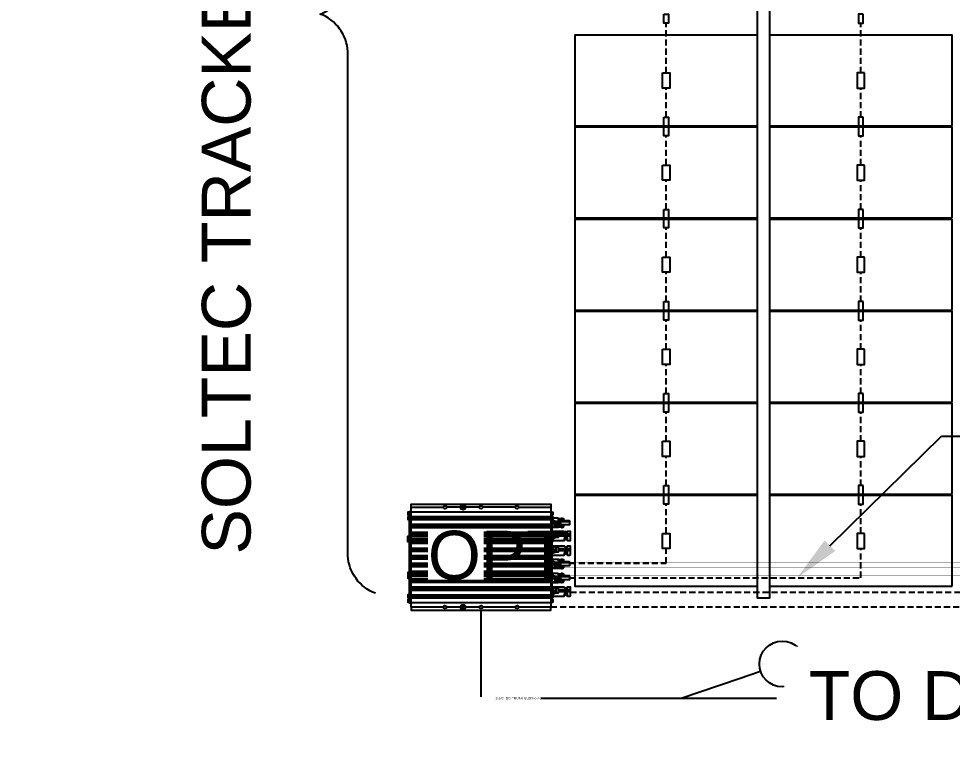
# Model space of a CAD drawing. Header units: feet. Extents: x -327 to 55127, y -2634 to 4121.
# Drawn here: x 1715.18 to 1753.47, y -2506.27 to -2476.52 of the extents above; entities that cross this region are included whole.
import ezdxf
from ezdxf import colors
from ezdxf.entities.mleader import LeaderData, LeaderLine
from ezdxf.math import Vec2, Vec3

# ---------------------------------------------------------------- set-up
doc = ezdxf.new("R2010")
doc.units = ezdxf.units.FT
doc.header["$MEASUREMENT"] = 0
doc.linetypes.add('HIDDEN', pattern=[0.375, 0.25, -0.125])
for name, color, linetype in [('E-CABL-DF', 10, 'DF_CABLE'), ('E-HARN-COMP', 8, 'Continuous'), ('E-OPT', 10, 'Continuous'), ('E-TRNK-CABL-NEG', 6, 'HIDDEN'), ('E-TRUNK-CABLE-POS', 6, 'HIDDEN'), ('G-ANNO-TEXT', 1, 'Continuous'), ('PVcase PV Modules (full frames)', 142, 'Continuous')]:
    doc.layers.add(name, color=color, linetype=linetype)
doc.styles.add('NEI-A', font='arial.ttf')
doc.styles.get("Standard").update_dxf_attribs({"font": 'arial.ttf'})
doc.linetypes.add('DF_CABLE', pattern='A,1,-0.2,["DF",Standard,S=0.1,R=0,X=-0.1,Y=-0.05],-0.2', length=1.4)

# ---------------------------------------------------------------- blocks, each defined once
blk = doc.blocks.new('HT72-18X (2x13)')
for points in [[(50213.14, 17196.213), (50213.14, 17144.534), (50213.632, 17144.534), (50213.632, 17196.213), (50213.14, 17196.213)], [(50205.643, 17192.012), (50205.643, 17195.73), (50213.14, 17195.73), (50213.14, 17192.012), (50205.643, 17192.012)], [(50213.632, 17192.012), (50213.632, 17195.73), (50221.128, 17195.73), (50221.128, 17192.012), (50213.632, 17192.012)], [(50205.643, 17188.236), (50205.643, 17191.953), (50213.14, 17191.953), (50213.14, 17188.236), (50205.643, 17188.236)], [(50213.632, 17188.236), (50213.632, 17191.953), (50221.128, 17191.953), (50221.128, 17188.236), (50213.632, 17188.236)], [(50205.643, 17184.46), (50205.643, 17188.177), (50213.14, 17188.177), (50213.14, 17184.46), (50205.643, 17184.46)], [(50213.632, 17184.46), (50213.632, 17188.177), (50221.128, 17188.177), (50221.128, 17184.46), (50213.632, 17184.46)], [(50205.643, 17180.684), (50205.643, 17184.401), (50213.14, 17184.401), (50213.14, 17180.684), (50205.643, 17180.684)], [(50213.632, 17180.684), (50213.632, 17184.401), (50221.128, 17184.401), (50221.128, 17180.684), (50213.632, 17180.684)], [(50205.643, 17176.907), (50205.643, 17180.625), (50213.14, 17180.625), (50213.14, 17176.907), (50205.643, 17176.907)], [(50213.632, 17176.907), (50213.632, 17180.625), (50221.128, 17180.625), (50221.128, 17176.907), (50213.632, 17176.907)], [(50205.643, 17173.131), (50205.643, 17176.848), (50213.14, 17176.848), (50213.14, 17173.131), (50205.643, 17173.131)], [(50213.632, 17173.131), (50213.632, 17176.848), (50221.128, 17176.848), (50221.128, 17173.131), (50213.632, 17173.131)], [(50205.643, 17169.355), (50205.643, 17173.072), (50213.14, 17173.072), (50213.14, 17169.355), (50205.643, 17169.355)], [(50213.632, 17169.355), (50213.632, 17173.072), (50221.128, 17173.072), (50221.128, 17169.355), (50213.632, 17169.355)], [(50205.643, 17163.899), (50205.643, 17167.616), (50213.14, 17167.616), (50213.14, 17163.899), (50205.643, 17163.899)], [(50213.632, 17163.899), (50213.632, 17167.616), (50221.128, 17167.616), (50221.128, 17163.899), (50213.632, 17163.899)], [(50205.643, 17160.123), (50205.643, 17163.84), (50213.14, 17163.84), (50213.14, 17160.123), (50205.643, 17160.123)], [(50213.632, 17160.123), (50213.632, 17163.84), (50221.128, 17163.84), (50221.128, 17160.123), (50213.632, 17160.123)], [(50205.643, 17156.346), (50205.643, 17160.064), (50213.14, 17160.064), (50213.14, 17156.346), (50205.643, 17156.346)], [(50213.632, 17156.346), (50213.632, 17160.064), (50221.128, 17160.064), (50221.128, 17156.346), (50213.632, 17156.346)], [(50205.643, 17152.57), (50205.643, 17156.287), (50213.14, 17156.287), (50213.14, 17152.57), (50205.643, 17152.57)], [(50213.632, 17152.57), (50213.632, 17156.287), (50221.128, 17156.287), (50221.128, 17152.57), (50213.632, 17152.57)], [(50205.643, 17148.794), (50205.643, 17152.511), (50213.14, 17152.511), (50213.14, 17148.794), (50205.643, 17148.794)], [(50213.632, 17148.794), (50213.632, 17152.511), (50221.128, 17152.511), (50221.128, 17148.794), (50213.632, 17148.794)], [(50205.643, 17145.018), (50205.643, 17148.735), (50213.14, 17148.735), (50213.14, 17145.018), (50205.643, 17145.018)], [(50213.632, 17145.018), (50213.632, 17148.735), (50221.128, 17148.735), (50221.128, 17145.018), (50213.632, 17145.018)]]:
    blk.add_lwpolyline(points)
blk = doc.blocks.new('AMPT-OPTIMIZER')
at = {"layer": 'E-OPT'}
for p, q in [((6.025, 3.759), (6.171, 3.765)), ((6.045, 3.13), (6.532, 3.13)), ((6.171, 3.395), (6.171, 3.407)), ((5.883, 3.023), (5.87, 3.023)), ((6.045, 3.042), (6.532, 3.042)), ((6.532, 3.033), (6.045, 3.033)), ((6.399, 2.897), (6.301, 2.897)), ((5.883, 2.428), (5.87, 2.428)), ((6.045, 2.534), (6.532, 2.534)), ((6.045, 2.447), (6.532, 2.447)), ((6.532, 2.438), (6.045, 2.438)), ((6.399, 2.302), (6.301, 2.302)), ((6.025, 2.075), (6.171, 2.081)), ((6.171, 1.71), (6.171, 1.723)), ((6.025, 1.495), (6.171, 1.5)), ((6.045, 0.85), (6.532, 0.85)), ((6.171, 1.13), (6.171, 1.143)), ((5.883, 0.744), (5.87, 0.744)), ((6.045, 0.763), (6.532, 0.763)), ((6.532, 0.753), (6.045, 0.753)), ((6.399, 0.618), (6.301, 0.618))]:
    blk.add_line(p, q, dxfattribs=at)
for points in [[(0, 4.218), (0, 4.34), (5.73, 4.34), (5.73, 4.218)], [(1.325, 0.123), (0, 0.123), (0, 4.218), (1.325, 4.218)], [(2.027, 4.218), (1.448, 4.218)], [(2.805, 4.218), (2.226, 4.218)], [(4.28, 4.218), (2.928, 4.218)], [(4.403, 4.218), (5.73, 4.218), (5.73, 0.123), (4.403, 0.123)], [(-0.089, 4.013), (-0.131, 4.013), (-0.131, 3.905), (-0.089, 3.905)], [(-0.028, 4.028), (0, 4.028)], [(0, 4.031), (5.73, 4.031)], [(0, 3.836), (5.73, 3.836)], [(5.73, 4.037), (5.775, 4.037), (5.775, 0.305), (5.73, 0.305)], [(5.775, 4.013), (5.817, 4.013), (5.817, 3.905), (5.775, 3.905)], [(-0.089, 3.824), (-0.131, 3.824), (-0.131, 3.717), (-0.089, 3.717)], [(0, 3.805), (5.73, 3.805)], [(0, 3.774), (5.73, 3.774)], [(0, 3.744), (5.73, 3.744)], [(0, 3.713), (5.73, 3.713)], [(0, 3.524), (5.73, 3.524)], [(0, 3.485), (5.73, 3.485)], [(0, 3.453), (5.73, 3.453)], [(5.775, 3.824), (5.817, 3.824), (5.817, 3.717), (5.775, 3.717)], [(5.9, 3.444), (5.971, 3.444), (5.971, 3.64), (5.9, 3.64)], [(6.112, 3.683), (6.112, 3.549), (6.112, 3.489)], [(6.171, 3.725), (6.171, 3.777), (6.196, 3.778)], [(6.196, 3.726), (6.196, 3.778), (6.254, 3.756), (6.254, 3.704)], [(0, 3.422), (5.73, 3.422)], [(0, 3.383), (5.73, 3.383)], [(0, 3.199), (5.73, 3.199)], [(0, 3.165), (5.73, 3.165)], [(0, 3.132), (5.73, 3.132)], [(0, 3.097), (5.73, 3.097)], [(-0.089, 2.924), (-0.131, 2.924), (-0.131, 3.032), (-0.089, 3.032)], [(-0.089, 2.8), (-0.131, 2.8), (-0.131, 2.907), (-0.089, 2.907)], [(0, 3.041), (5.73, 3.041)], [(0, 2.932), (5.73, 2.932)], [(0, 2.908), (5.73, 2.908)], [(0, 2.877), (5.73, 2.877)], [(0, 2.843), (5.73, 2.843)], [(0, 2.808), (5.73, 2.808)], [(0, 2.782), (5.73, 2.782)], [(0, 2.746), (5.73, 2.746)], [(5.775, 2.92), (5.817, 2.92), (5.817, 2.813), (5.775, 2.813)], [(5.87, 3.035), (5.87, 3.036), (5.855, 3.036)], [(5.897, 3.036), (5.883, 3.036), (5.883, 3.035)], [(0, 2.548), (5.73, 2.548)], [(0, 2.514), (5.73, 2.514)], [(0, 2.485), (5.73, 2.485)], [(0, 2.455), (5.73, 2.455)], [(0, 2.421), (5.73, 2.421)], [(5.87, 2.439), (5.87, 2.441), (5.855, 2.441)], [(5.897, 2.441), (5.883, 2.441), (5.883, 2.439)], [(0, 2.241), (5.73, 2.241)], [(0, 2.211), (5.73, 2.211)], [(0, 2.173), (5.73, 2.173)], [(0, 2.135), (5.73, 2.135)], [(0, 2.104), (5.73, 2.104)], [(0, 1.925), (5.73, 1.925)], [(5.9, 1.76), (5.971, 1.76), (5.971, 1.956), (5.9, 1.956)], [(6.112, 1.999), (6.112, 1.865), (6.112, 1.805)], [(6.171, 2.041), (6.171, 2.093), (6.196, 2.094)], [(6.196, 2.042), (6.196, 2.094), (6.254, 2.071), (6.254, 2.02)], [(-0.089, 1.541), (-0.131, 1.541), (-0.131, 1.434), (-0.089, 1.434)], [(0, 1.891), (5.73, 1.891)], [(0, 1.861), (5.73, 1.861)], [(0, 1.832), (5.73, 1.832)], [(0, 1.797), (5.73, 1.797)], [(0, 1.599), (5.73, 1.599)], [(0, 1.563), (5.73, 1.563)], [(0, 1.537), (5.73, 1.537)], [(-0.089, 1.417), (-0.131, 1.417), (-0.131, 1.31), (-0.089, 1.31)], [(0, 1.503), (5.73, 1.503)], [(0, 1.469), (5.73, 1.469)], [(0, 1.437), (5.73, 1.437)], [(0, 1.414), (5.73, 1.414)], [(0, 1.304), (5.73, 1.304)], [(0, 1.248), (5.73, 1.248)], [(0, 1.213), (5.73, 1.213)], [(0, 1.181), (5.73, 1.181)], [(5.775, 1.527), (5.817, 1.527), (5.817, 1.42), (5.775, 1.42)], [(5.9, 1.18), (5.971, 1.18), (5.971, 1.376), (5.9, 1.376)], [(6.112, 1.419), (6.112, 1.285), (6.112, 1.225)], [(6.171, 1.461), (6.171, 1.513), (6.196, 1.514)], [(6.196, 1.462), (6.196, 1.514), (6.254, 1.491), (6.254, 1.44)], [(0, 1.146), (5.73, 1.146)], [(0, 0.962), (5.73, 0.962)], [(0, 0.923), (5.73, 0.923)], [(0, 0.892), (5.73, 0.892)], [(0, 0.861), (5.73, 0.861)], [(0, 0.822), (5.73, 0.822)], [(-0.089, 0.624), (-0.131, 0.624), (-0.131, 0.517), (-0.089, 0.517)], [(-0.089, 0.433), (-0.131, 0.433), (-0.131, 0.326), (-0.089, 0.326)], [(0, 0.633), (5.73, 0.633)], [(0, 0.602), (5.73, 0.602)], [(0, 0.571), (5.73, 0.571)], [(0, 0.54), (5.73, 0.54)], [(0, 0.51), (5.73, 0.51)], [(5.775, 0.624), (5.817, 0.624), (5.817, 0.517), (5.775, 0.517)], [(5.775, 0.433), (5.817, 0.433), (5.817, 0.326), (5.775, 0.326)], [(5.87, 0.755), (5.87, 0.757), (5.855, 0.757)], [(5.897, 0.757), (5.883, 0.757), (5.883, 0.755)], [(-0.028, 0.313), (0, 0.313)], [(0, 0.311), (5.73, 0.311)], [(0, 0.123), (0, 0), (5.73, 0), (5.73, 0.123)], [(2.027, 0.123), (1.448, 0.123)], [(2.805, 0.123), (2.226, 0.123)], [(4.28, 0.123), (2.928, 0.123)]]:
    blk.add_lwpolyline(points, dxfattribs=at)
for points in [[(-0.028, 0.305), (-0.028, 4.037), (-0.089, 4.037), (-0.089, 0.305)], [(5.869, 3.553), (5.869, 3.592), (5.882, 3.592), (5.882, 3.553)], [(1.443, 2.652), (1.478, 2.652), (1.478, 2.634), (1.443, 2.634), (1.443, 2.6), (1.426, 2.6), (1.426, 2.634), (1.391, 2.634), (1.391, 2.652), (1.426, 2.652), (1.426, 2.686), (1.443, 2.686)], [(1.994, 2.652), (2.029, 2.652), (2.029, 2.634), (1.994, 2.634), (1.994, 2.6), (1.977, 2.6), (1.977, 2.634), (1.942, 2.634), (1.942, 2.652), (1.977, 2.652), (1.977, 2.686), (1.994, 2.686)], [(5.855, 3.046), (5.855, 3.035), (5.87, 3.035), (5.87, 3.022), (5.883, 3.022), (5.883, 3.035), (5.897, 3.035), (5.897, 3.046), (5.883, 3.046), (5.883, 3.06), (5.87, 3.06), (5.87, 3.046)], [(5.855, 2.451), (5.855, 2.439), (5.87, 2.439), (5.87, 2.426), (5.883, 2.426), (5.883, 2.439), (5.897, 2.439), (5.897, 2.451), (5.883, 2.451), (5.883, 2.465), (5.87, 2.465), (5.87, 2.451)], [(1.443, 1.689), (1.478, 1.689), (1.478, 1.706), (1.443, 1.706), (1.443, 1.741), (1.426, 1.741), (1.426, 1.706), (1.391, 1.706), (1.391, 1.689), (1.426, 1.689), (1.426, 1.654), (1.443, 1.654)], [(1.994, 1.689), (2.029, 1.689), (2.029, 1.706), (1.994, 1.706), (1.994, 1.741), (1.977, 1.741), (1.977, 1.706), (1.942, 1.706), (1.942, 1.689), (1.977, 1.689), (1.977, 1.654), (1.994, 1.654)], [(5.869, 1.869), (5.869, 1.908), (5.882, 1.908), (5.882, 1.869)], [(5.869, 1.289), (5.869, 1.327), (5.882, 1.327), (5.882, 1.289)], [(5.855, 0.767), (5.855, 0.755), (5.87, 0.755), (5.87, 0.742), (5.883, 0.742), (5.883, 0.755), (5.897, 0.755), (5.897, 0.767), (5.883, 0.767), (5.883, 0.781), (5.87, 0.781), (5.87, 0.767)]]:
    blk.add_lwpolyline(points, close=True, dxfattribs=at)
for points in [[(6.025, 3.707), (6.177, 3.713), (6.171, 3.725), (6.196, 3.726), (6.254, 3.704), (6.254, 3.699, -0.417336), (6.248, 3.693), (6.029, 3.684, 0.407505), (6.025, 3.681)], [(6.025, 3.413), (6.177, 3.407), (6.171, 3.395), (6.196, 3.394), (6.254, 3.416), (6.254, 3.421, 0.417361), (6.248, 3.427), (6.029, 3.436, -0.407434), (6.025, 3.439)], [(6.025, 2.023), (6.177, 2.029), (6.171, 2.041), (6.196, 2.042), (6.254, 2.02), (6.254, 2.015, -0.417336), (6.248, 2.009), (6.029, 2, 0.407505), (6.025, 1.996)], [(6.025, 1.728), (6.177, 1.723), (6.171, 1.71), (6.196, 1.71), (6.254, 1.732), (6.254, 1.737, 0.417361), (6.248, 1.743), (6.029, 1.751, -0.407434), (6.025, 1.755)], [(6.025, 1.443), (6.177, 1.449), (6.171, 1.461), (6.196, 1.462), (6.254, 1.44), (6.254, 1.434, -0.417336), (6.248, 1.428), (6.029, 1.42, 0.407505), (6.025, 1.416)], [(6.025, 1.148), (6.177, 1.143), (6.171, 1.13), (6.196, 1.129), (6.254, 1.152), (6.254, 1.157, 0.417361), (6.248, 1.163), (6.029, 1.171, -0.407434), (6.025, 1.175)]]:
    blk.add_lwpolyline(points, format="xyb", dxfattribs=at)
for centre, radius in [((1.386, 4.218), 0.0616), ((2.126, 4.218), 0.0994), ((2.126, 4.218), 0.0473), ((2.126, 4.218), 0.0136), ((2.866, 4.218), 0.0616), ((4.341, 4.218), 0.0616), ((5.874, 3.572), 0.0426), ((5.877, 3.04), 0.0426), ((1.435, 2.643), 0.0939), ((1.986, 2.643), 0.0939), ((5.877, 2.444), 0.0426), ((5.874, 1.888), 0.0426), ((1.435, 1.697), 0.0939), ((1.986, 1.697), 0.0939), ((5.874, 1.308), 0.0426), ((5.877, 0.76), 0.0426), ((1.386, 0.123), 0.0616), ((2.126, 0.123), 0.0994), ((2.126, 0.123), 0.0473), ((2.126, 0.123), 0.0136), ((2.866, 0.123), 0.0616), ((4.341, 0.123), 0.0616)]:
    blk.add_circle(centre, radius, dxfattribs=at)
for points, degree, knots in [([(5.817, 3.781), (6.025, 3.781), (6.025, 3.691), (6.025, 3.685), (6.025, 3.588), (6.025, 3.496), (6.025, 3.399), (6.025, 3.395), (6.025, 3.39), (5.775, 3.39)], 1, [0.137833, 0.137833, 0.8295, 1.8295, 2.8295, 3.8295, 4.781137, 5.781137, 6.781137, 7.781137, 8.528711, 8.528711]), ([(5.9, 3.606), (5.9, 3.617), (5.9, 3.629), (5.9, 3.64), (5.892, 3.644), (5.876, 3.652), (5.842, 3.667), (5.817, 3.678), (5.8, 3.685), (5.8, 3.686), (5.798, 3.686), (5.795, 3.688), (5.794, 3.689), (5.793, 3.69), (5.793, 3.691), (5.793, 3.691), (5.793, 3.592), (5.793, 3.494), (5.793, 3.395), (5.793, 3.395), (5.793, 3.395), (5.794, 3.396), (5.796, 3.397), (5.798, 3.398), (5.8, 3.399), (5.8, 3.399), (5.817, 3.406), (5.842, 3.417), (5.876, 3.432), (5.892, 3.44), (5.9, 3.444), (5.9, 3.475), (5.9, 3.507), (5.9, 3.539)], 3, [0, 0, 0, 0, 0.175489, 0.175489, 0.175489, 0.425436, 0.675194, 1.175489, 1.175489, 1.175489, 1.339863, 1.811084, 1.995544, 2.099777, 2.175489, 2.175489, 2.175489, 3.175489, 3.175489, 3.175489, 3.20703, 3.28519, 3.460771, 3.984033, 4.175489, 4.175489, 4.175489, 4.676213, 4.925949, 5.175489, 5.175489, 5.175489, 5.657834, 5.657834, 5.657834, 5.657834]), ([(5.971, 3.64), (5.976, 3.636), (5.986, 3.629), (6, 3.616), (6.011, 3.605), (6.02, 3.596), (6.024, 3.591), (6.025, 3.588), (6.025, 3.557), (6.025, 3.527), (6.025, 3.496), (6.024, 3.493), (6.02, 3.489), (6.012, 3.479), (6, 3.468), (5.986, 3.456), (5.976, 3.448), (5.971, 3.444)], 3, [0, 0, 0, 0, 0.249655, 0.499064, 0.749429, 0.874826, 1, 1, 1, 2, 2, 2, 2.121887, 2.244534, 2.492906, 2.745645, 3, 3, 3, 3]), ([(6.496, 3.659), (6.496, 3.659), (6.496, 3.659), (6.496, 3.658), (6.496, 3.657), (6.496, 3.655), (6.496, 3.654), (6.496, 3.653), (6.496, 3.655), (6.497, 3.657), (6.496, 3.66), (6.496, 3.663), (6.495, 3.664), (6.494, 3.665), (6.493, 3.667), (6.491, 3.668), (6.49, 3.668), (6.489, 3.668), (6.487, 3.669), (6.486, 3.669), (6.486, 3.669), (6.366, 3.669), (6.246, 3.669), (6.125, 3.669)], 3, [0, 0, 0, 0, 0.00679, 0.082907, 0.273787, 0.579512, 1, 1, 1, 1.184323, 1.369552, 1.431018, 1.494647, 1.57509, 1.669545, 1.75354, 1.803206, 1.860768, 1.942971, 2, 2, 2, 3, 3, 3, 3]), ([(6.125, 3.638), (6.246, 3.638), (6.366, 3.638), (6.486, 3.638), (6.487, 3.638), (6.488, 3.638), (6.49, 3.638), (6.491, 3.639), (6.493, 3.64), (6.494, 3.641), (6.495, 3.642), (6.496, 3.644), (6.497, 3.648), (6.497, 3.651), (6.496, 3.653), (6.496, 3.652), (6.496, 3.649), (6.496, 3.644), (6.496, 3.639), (6.496, 3.635), (6.496, 3.631), (6.496, 3.626), (6.496, 3.62), (6.496, 3.614), (6.496, 3.607), (6.496, 3.6), (6.496, 3.592), (6.496, 3.585), (6.496, 3.578), (6.496, 3.571), (6.496, 3.565), (6.496, 3.56), (6.496, 3.558), (6.496, 3.555), (6.496, 3.55), (6.496, 3.542), (6.496, 3.536), (6.496, 3.532), (6.496, 3.529), (6.496, 3.525), (6.496, 3.522), (6.496, 3.519), (6.496, 3.516), (6.496, 3.514), (6.496, 3.513), (6.496, 3.513), (6.496, 3.513)], 3, [0, 0, 0, 0, 1, 1, 1, 1.083046, 1.158085, 1.262935, 1.337098, 1.402233, 1.482349, 1.555826, 1.696592, 2, 2, 2, 2.04231, 2.094742, 2.1573, 2.195082, 2.234864, 2.276646, 2.343067, 2.413996, 2.488015, 2.563526, 2.640518, 2.718997, 2.791295, 2.862229, 2.931799, 3, 3, 3, 3.1834, 3.352569, 3.507508, 3.584771, 3.655787, 3.720526, 3.805907, 3.877192, 3.933172, 3.972439, 3.994995, 4, 4, 4, 4]), ([(6.495, 3.507), (6.494, 3.507), (6.494, 3.506), (6.493, 3.505), (6.491, 3.504), (6.489, 3.503), (6.487, 3.503), (6.486, 3.503), (6.486, 3.503), (6.366, 3.503), (6.246, 3.503), (6.125, 3.503)], 3, [0, 0, 0, 0, 0.056801, 0.266575, 0.453065, 0.690822, 0.873365, 1, 1, 1, 2, 2, 2, 2]), ([(6.495, 3.665), (6.495, 3.665), (6.495, 3.664), (6.495, 3.663), (6.496, 3.663), (6.496, 3.662), (6.496, 3.661), (6.496, 3.66), (6.496, 3.66), (6.496, 3.659), (6.496, 3.659)], 3, [0, 0, 0, 0, 0.122148, 0.248297, 0.373015, 0.498504, 0.624821, 0.749092, 0.874878, 1, 1, 1, 1]), ([(6.496, 3.513), (6.496, 3.513), (6.496, 3.512), (6.496, 3.511), (6.496, 3.511), (6.496, 3.51), (6.496, 3.509), (6.495, 3.508), (6.495, 3.508), (6.495, 3.507), (6.495, 3.507)], 3, [0, 0, 0, 0, 0.125061, 0.250714, 0.374997, 0.501326, 0.626689, 0.751419, 0.874759, 1, 1, 1, 1]), ([(6.405, 3.219), (6.405, 3.218), (6.405, 3.216), (6.405, 3.183), (6.301, 3.183), (6.301, 3.195), (6.301, 3.204), (6.282, 3.224), (5.775, 3.224)], 1, [0, 0, 1, 2, 3, 4, 5, 6, 7, 7.955035, 7.955035]), ([(5.928, 3.173), (5.912, 3.181), (5.881, 3.196), (5.85, 3.209), (5.834, 3.216), (5.833, 3.216), (5.832, 3.217), (5.83, 3.217), (5.828, 3.219), (5.827, 3.219), (5.827, 3.219), (5.827, 3.219), (5.827, 3.127), (5.827, 3.034), (5.827, 2.942), (5.827, 2.942), (5.827, 2.942), (5.828, 2.943), (5.829, 2.945), (5.832, 2.946), (5.833, 2.947), (5.834, 2.947), (5.85, 2.954), (5.881, 2.967), (5.912, 2.982), (5.928, 2.989), (5.967, 2.989), (6.006, 2.989), (6.045, 2.989), (6.045, 3.051), (6.045, 3.112), (6.045, 3.173), (6.006, 3.173), (5.967, 3.173), (5.928, 3.173), (5.928, 3.112), (5.928, 3.051), (5.928, 2.989)], 3, [0, 0, 0, 0, 0.499249, 1, 1, 1, 1.191456, 1.714328, 1.889909, 1.968408, 2, 2, 2, 3, 3, 3, 3.075721, 3.180211, 3.36466, 3.835604, 4, 4, 4, 4.500323, 5, 5, 5, 6, 6, 6, 7, 7, 7, 8, 8, 8, 9, 9, 9, 9]), ([(6.282, 3.224), (6.282, 3.222), (6.282, 3.221), (6.282, 3.219), (6.282, 3.219), (6.282, 3.219), (6.283, 3.218), (6.283, 3.217), (6.284, 3.216), (6.284, 3.216), (6.29, 3.209), (6.296, 3.202), (6.301, 3.195)], 3, [0, 0, 0, 0, 1, 1, 1, 1.133744, 1.328934, 1.783703, 2, 2, 2, 3, 3, 3, 3]), ([(6.301, 2.967), (6.296, 2.96), (6.29, 2.954), (6.284, 2.947), (6.284, 2.947), (6.283, 2.946), (6.282, 2.944), (6.282, 2.943), (6.282, 2.942), (6.282, 2.942), (6.282, 2.913), (6.282, 2.885), (6.282, 2.857), (6.288, 2.863), (6.295, 2.87), (6.301, 2.876), (6.301, 2.907), (6.301, 2.937), (6.301, 2.967), (6.301, 2.971), (6.301, 2.975), (6.301, 2.979), (6.336, 2.979), (6.37, 2.979), (6.405, 2.979)], 3, [0, 0, 0, 0, 1, 1, 1, 1.158896, 1.546272, 1.765764, 2, 2, 2, 3, 3, 3, 4, 4, 4, 5, 5, 5, 6, 6, 6, 7, 7, 7, 7]), ([(6.405, 2.624), (6.405, 2.623), (6.405, 2.62), (6.405, 2.588), (6.301, 2.588), (6.301, 2.6), (6.301, 2.609), (6.282, 2.628), (5.775, 2.628)], 1, [0, 0, 1, 2, 3, 4, 5, 6, 7, 7.955035, 7.955035]), ([(5.928, 2.578), (5.912, 2.585), (5.881, 2.6), (5.85, 2.614), (5.834, 2.62), (5.833, 2.62), (5.832, 2.621), (5.83, 2.622), (5.828, 2.623), (5.827, 2.623), (5.827, 2.624), (5.827, 2.624), (5.827, 2.531), (5.827, 2.439), (5.827, 2.346), (5.827, 2.346), (5.827, 2.347), (5.828, 2.348), (5.829, 2.349), (5.832, 2.351), (5.833, 2.351), (5.834, 2.351), (5.85, 2.358), (5.881, 2.372), (5.912, 2.386), (5.928, 2.394), (5.967, 2.394), (6.006, 2.394), (6.045, 2.394), (6.045, 2.455), (6.045, 2.517), (6.045, 2.578), (6.006, 2.578), (5.967, 2.578), (5.928, 2.578), (5.928, 2.517), (5.928, 2.455), (5.928, 2.394)], 3, [0, 0, 0, 0, 0.499249, 1, 1, 1, 1.191456, 1.714328, 1.889909, 1.968408, 2, 2, 2, 3, 3, 3, 3.075721, 3.180211, 3.36466, 3.835604, 4, 4, 4, 4.500323, 5, 5, 5, 6, 6, 6, 7, 7, 7, 8, 8, 8, 9, 9, 9, 9]), ([(6.282, 2.628), (6.282, 2.627), (6.282, 2.625), (6.282, 2.624), (6.282, 2.624), (6.282, 2.623), (6.283, 2.622), (6.283, 2.621), (6.284, 2.62), (6.284, 2.62), (6.29, 2.614), (6.296, 2.607), (6.301, 2.6)], 3, [0, 0, 0, 0, 1, 1, 1, 1.133744, 1.328934, 1.783703, 2, 2, 2, 3, 3, 3, 3]), ([(6.301, 2.372), (6.296, 2.365), (6.29, 2.358), (6.284, 2.351), (6.284, 2.351), (6.283, 2.35), (6.282, 2.349), (6.282, 2.347), (6.282, 2.347), (6.282, 2.346), (6.282, 2.318), (6.282, 2.29), (6.282, 2.261), (6.288, 2.268), (6.295, 2.275), (6.301, 2.281), (6.301, 2.311), (6.301, 2.341), (6.301, 2.372), (6.301, 2.376), (6.301, 2.38), (6.301, 2.384), (6.336, 2.384), (6.37, 2.384), (6.405, 2.384)], 3, [0, 0, 0, 0, 1, 1, 1, 1.158896, 1.546272, 1.765764, 2, 2, 2, 3, 3, 3, 4, 4, 4, 5, 5, 5, 6, 6, 6, 7, 7, 7, 7]), ([(5.775, 2.097), (6.025, 2.097), (6.025, 2.007), (6.025, 2.001), (6.025, 1.904), (6.025, 1.812), (6.025, 1.715), (6.025, 1.711), (6.025, 1.706), (5.775, 1.706)], 1, [0, 0, 0.8295, 1.8295, 2.8295, 3.8295, 4.781137, 5.781137, 6.781137, 7.781137, 8.528711, 8.528711]), ([(5.9, 1.922), (5.9, 1.933), (5.9, 1.945), (5.9, 1.956), (5.892, 1.96), (5.876, 1.968), (5.842, 1.983), (5.817, 1.994), (5.8, 2.001), (5.8, 2.001), (5.798, 2.002), (5.795, 2.003), (5.794, 2.005), (5.793, 2.006), (5.793, 2.007), (5.793, 2.007), (5.793, 1.908), (5.793, 1.81), (5.793, 1.711), (5.793, 1.711), (5.793, 1.711), (5.794, 1.712), (5.796, 1.713), (5.798, 1.714), (5.8, 1.714), (5.8, 1.715), (5.817, 1.722), (5.842, 1.733), (5.876, 1.748), (5.892, 1.756), (5.9, 1.76), (5.9, 1.791), (5.9, 1.823), (5.9, 1.854)], 3, [0, 0, 0, 0, 0.175489, 0.175489, 0.175489, 0.425436, 0.675194, 1.175489, 1.175489, 1.175489, 1.339863, 1.811084, 1.995544, 2.099777, 2.175489, 2.175489, 2.175489, 3.175489, 3.175489, 3.175489, 3.20703, 3.28519, 3.460771, 3.984033, 4.175489, 4.175489, 4.175489, 4.676213, 4.925949, 5.175489, 5.175489, 5.175489, 5.657834, 5.657834, 5.657834, 5.657834]), ([(5.971, 1.956), (5.976, 1.952), (5.986, 1.944), (6, 1.932), (6.011, 1.921), (6.02, 1.912), (6.024, 1.907), (6.025, 1.904), (6.025, 1.873), (6.025, 1.843), (6.025, 1.812), (6.024, 1.809), (6.02, 1.805), (6.012, 1.795), (6, 1.784), (5.986, 1.772), (5.976, 1.764), (5.971, 1.76)], 3, [0, 0, 0, 0, 0.249655, 0.499064, 0.749429, 0.874826, 1, 1, 1, 2, 2, 2, 2.121887, 2.244534, 2.492906, 2.745645, 3, 3, 3, 3]), ([(6.496, 1.975), (6.496, 1.975), (6.496, 1.975), (6.496, 1.974), (6.496, 1.973), (6.496, 1.971), (6.496, 1.97), (6.496, 1.969), (6.496, 1.97), (6.497, 1.973), (6.496, 1.976), (6.496, 1.978), (6.495, 1.98), (6.494, 1.981), (6.493, 1.983), (6.491, 1.983), (6.49, 1.984), (6.489, 1.984), (6.487, 1.985), (6.486, 1.985), (6.486, 1.985), (6.366, 1.985), (6.246, 1.985), (6.125, 1.985)], 3, [0, 0, 0, 0, 0.00679, 0.082907, 0.273787, 0.579512, 1, 1, 1, 1.184323, 1.369552, 1.431018, 1.494647, 1.57509, 1.669545, 1.75354, 1.803206, 1.860768, 1.942971, 2, 2, 2, 3, 3, 3, 3]), ([(6.125, 1.954), (6.246, 1.954), (6.366, 1.954), (6.486, 1.954), (6.487, 1.954), (6.488, 1.954), (6.49, 1.954), (6.491, 1.955), (6.493, 1.956), (6.494, 1.957), (6.495, 1.958), (6.496, 1.96), (6.497, 1.964), (6.497, 1.967), (6.496, 1.969), (6.496, 1.968), (6.496, 1.965), (6.496, 1.96), (6.496, 1.955), (6.496, 1.951), (6.496, 1.947), (6.496, 1.942), (6.496, 1.936), (6.496, 1.93), (6.496, 1.923), (6.496, 1.915), (6.496, 1.908), (6.496, 1.901), (6.496, 1.894), (6.496, 1.887), (6.496, 1.88), (6.496, 1.876), (6.496, 1.874), (6.496, 1.871), (6.496, 1.866), (6.496, 1.858), (6.496, 1.852), (6.496, 1.848), (6.496, 1.844), (6.496, 1.841), (6.496, 1.838), (6.496, 1.835), (6.496, 1.832), (6.496, 1.83), (6.496, 1.829), (6.496, 1.829), (6.496, 1.829)], 3, [0, 0, 0, 0, 1, 1, 1, 1.083046, 1.158085, 1.262935, 1.337098, 1.402233, 1.482349, 1.555826, 1.696592, 2, 2, 2, 2.04231, 2.094742, 2.1573, 2.195082, 2.234864, 2.276646, 2.343067, 2.413996, 2.488015, 2.563526, 2.640518, 2.718997, 2.791295, 2.862229, 2.931799, 3, 3, 3, 3.1834, 3.352569, 3.507508, 3.584771, 3.655787, 3.720526, 3.805907, 3.877192, 3.933172, 3.972439, 3.994995, 4, 4, 4, 4]), ([(6.495, 1.981), (6.495, 1.98), (6.495, 1.98), (6.495, 1.979), (6.496, 1.979), (6.496, 1.978), (6.496, 1.977), (6.496, 1.976), (6.496, 1.975), (6.496, 1.975), (6.496, 1.975)], 3, [0, 0, 0, 0, 0.122148, 0.248297, 0.373015, 0.498504, 0.624821, 0.749092, 0.874878, 1, 1, 1, 1]), ([(6.495, 1.823), (6.494, 1.823), (6.494, 1.822), (6.493, 1.821), (6.491, 1.82), (6.489, 1.819), (6.487, 1.819), (6.486, 1.819), (6.486, 1.819), (6.366, 1.819), (6.246, 1.819), (6.125, 1.819)], 3, [0, 0, 0, 0, 0.056801, 0.266575, 0.453065, 0.690822, 0.873365, 1, 1, 1, 2, 2, 2, 2]), ([(6.496, 1.829), (6.496, 1.829), (6.496, 1.828), (6.496, 1.827), (6.496, 1.826), (6.496, 1.826), (6.496, 1.825), (6.495, 1.824), (6.495, 1.823), (6.495, 1.823), (6.495, 1.823)], 3, [0, 0, 0, 0, 0.125061, 0.250714, 0.374997, 0.501326, 0.626689, 0.751419, 0.874759, 1, 1, 1, 1]), ([(5.817, 1.517), (6.025, 1.517), (6.025, 1.427), (6.025, 1.421), (6.025, 1.324), (6.025, 1.232), (6.025, 1.135), (6.025, 1.131), (6.025, 1.126), (5.775, 1.126)], 1, [0.137833, 0.137833, 0.8295, 1.8295, 2.8295, 3.8295, 4.781137, 5.781137, 6.781137, 7.781137, 8.528711, 8.528711]), ([(5.793, 1.131), (5.793, 1.131), (5.793, 1.131), (5.794, 1.132), (5.796, 1.133), (5.798, 1.134), (5.8, 1.134), (5.8, 1.135), (5.817, 1.142), (5.842, 1.152), (5.876, 1.168), (5.892, 1.176), (5.9, 1.18), (5.9, 1.211), (5.9, 1.243), (5.9, 1.274)], 3, [2, 2, 2, 2, 2.031541, 2.109701, 2.285282, 2.808544, 3, 3, 3, 3.500724, 3.75046, 4, 4, 4, 4.482346, 4.482346, 4.482346, 4.482346]), ([(5.9, 1.342), (5.9, 1.353), (5.9, 1.365), (5.9, 1.376), (5.892, 1.38), (5.876, 1.388), (5.843, 1.403), (5.819, 1.413), (5.803, 1.42)], 3, [4.824511, 4.824511, 4.824511, 4.824511, 5, 5, 5, 5.249947, 5.499706, 5.975484, 5.975484, 5.975484, 5.975484]), ([(5.971, 1.376), (5.976, 1.372), (5.986, 1.364), (6, 1.352), (6.011, 1.341), (6.02, 1.331), (6.024, 1.327), (6.025, 1.324), (6.025, 1.293), (6.025, 1.262), (6.025, 1.232), (6.024, 1.229), (6.02, 1.224), (6.012, 1.215), (6, 1.204), (5.986, 1.192), (5.976, 1.184), (5.971, 1.18)], 3, [0, 0, 0, 0, 0.249655, 0.499064, 0.749429, 0.874826, 1, 1, 1, 2, 2, 2, 2.121887, 2.244534, 2.492906, 2.745645, 3, 3, 3, 3]), ([(6.496, 1.395), (6.496, 1.395), (6.496, 1.395), (6.496, 1.394), (6.496, 1.393), (6.496, 1.391), (6.496, 1.39), (6.496, 1.389), (6.496, 1.39), (6.497, 1.393), (6.496, 1.396), (6.496, 1.398), (6.495, 1.4), (6.494, 1.401), (6.493, 1.402), (6.491, 1.403), (6.49, 1.404), (6.489, 1.404), (6.487, 1.404), (6.486, 1.404), (6.486, 1.404), (6.366, 1.404), (6.246, 1.404), (6.125, 1.404)], 3, [0, 0, 0, 0, 0.00679, 0.082907, 0.273787, 0.579512, 1, 1, 1, 1.184323, 1.369552, 1.431018, 1.494647, 1.57509, 1.669545, 1.75354, 1.803206, 1.860768, 1.942971, 2, 2, 2, 3, 3, 3, 3]), ([(6.125, 1.374), (6.246, 1.374), (6.366, 1.374), (6.486, 1.374), (6.487, 1.374), (6.488, 1.374), (6.49, 1.374), (6.491, 1.375), (6.493, 1.376), (6.494, 1.377), (6.495, 1.378), (6.496, 1.38), (6.497, 1.384), (6.497, 1.387), (6.496, 1.389), (6.496, 1.388), (6.496, 1.385), (6.496, 1.38), (6.496, 1.375), (6.496, 1.37), (6.496, 1.367), (6.496, 1.362), (6.496, 1.356), (6.496, 1.35), (6.496, 1.343), (6.496, 1.335), (6.496, 1.328), (6.496, 1.321), (6.496, 1.314), (6.496, 1.307), (6.496, 1.3), (6.496, 1.296), (6.496, 1.294), (6.496, 1.291), (6.496, 1.286), (6.496, 1.278), (6.496, 1.272), (6.496, 1.268), (6.496, 1.264), (6.496, 1.261), (6.496, 1.258), (6.496, 1.254), (6.496, 1.252), (6.496, 1.25), (6.496, 1.249), (6.496, 1.249), (6.496, 1.249)], 3, [0, 0, 0, 0, 1, 1, 1, 1.083046, 1.158085, 1.262935, 1.337098, 1.402233, 1.482349, 1.555826, 1.696592, 2, 2, 2, 2.04231, 2.094742, 2.1573, 2.195082, 2.234864, 2.276646, 2.343067, 2.413996, 2.488015, 2.563526, 2.640518, 2.718997, 2.791295, 2.862229, 2.931799, 3, 3, 3, 3.1834, 3.352569, 3.507508, 3.584771, 3.655787, 3.720526, 3.805907, 3.877192, 3.933172, 3.972439, 3.994995, 4, 4, 4, 4]), ([(6.495, 1.243), (6.494, 1.243), (6.494, 1.242), (6.493, 1.241), (6.491, 1.24), (6.489, 1.239), (6.487, 1.239), (6.486, 1.239), (6.486, 1.239), (6.366, 1.239), (6.246, 1.239), (6.125, 1.239)], 3, [0, 0, 0, 0, 0.056801, 0.266575, 0.453065, 0.690822, 0.873365, 1, 1, 1, 2, 2, 2, 2]), ([(6.495, 1.401), (6.495, 1.4), (6.495, 1.4), (6.495, 1.399), (6.496, 1.398), (6.496, 1.398), (6.496, 1.397), (6.496, 1.396), (6.496, 1.395), (6.496, 1.395), (6.496, 1.395)], 3, [0, 0, 0, 0, 0.122148, 0.248297, 0.373015, 0.498504, 0.624821, 0.749092, 0.874878, 1, 1, 1, 1]), ([(6.496, 1.249), (6.496, 1.248), (6.496, 1.248), (6.496, 1.247), (6.496, 1.246), (6.496, 1.246), (6.496, 1.245), (6.495, 1.244), (6.495, 1.243), (6.495, 1.243), (6.495, 1.243)], 3, [0, 0, 0, 0, 0.125061, 0.250714, 0.374997, 0.501326, 0.626689, 0.751419, 0.874759, 1, 1, 1, 1]), ([(6.405, 0.94), (6.405, 0.938), (6.405, 0.936), (6.405, 0.904), (6.301, 0.904), (6.301, 0.916), (6.301, 0.924), (6.282, 0.944), (5.775, 0.944)], 1, [0, 0, 1, 2, 3, 4, 5, 6, 7, 7.955035, 7.955035]), ([(5.928, 0.894), (5.912, 0.901), (5.881, 0.916), (5.85, 0.929), (5.834, 0.936), (5.833, 0.936), (5.832, 0.937), (5.83, 0.938), (5.828, 0.939), (5.827, 0.939), (5.827, 0.94), (5.827, 0.94), (5.827, 0.847), (5.827, 0.755), (5.827, 0.662), (5.827, 0.662), (5.827, 0.663), (5.828, 0.664), (5.829, 0.665), (5.832, 0.666), (5.833, 0.667), (5.834, 0.667), (5.85, 0.674), (5.881, 0.687), (5.912, 0.702), (5.928, 0.71), (5.967, 0.71), (6.006, 0.71), (6.045, 0.71), (6.045, 0.771), (6.045, 0.832), (6.045, 0.894), (6.006, 0.894), (5.967, 0.894), (5.928, 0.894), (5.928, 0.832), (5.928, 0.771), (5.928, 0.71)], 3, [0, 0, 0, 0, 0.499249, 1, 1, 1, 1.191456, 1.714328, 1.889909, 1.968408, 2, 2, 2, 3, 3, 3, 3.075721, 3.180211, 3.36466, 3.835604, 4, 4, 4, 4.500323, 5, 5, 5, 6, 6, 6, 7, 7, 7, 8, 8, 8, 9, 9, 9, 9]), ([(6.282, 0.944), (6.282, 0.943), (6.282, 0.941), (6.282, 0.94), (6.282, 0.939), (6.282, 0.939), (6.283, 0.938), (6.283, 0.937), (6.284, 0.936), (6.284, 0.936), (6.29, 0.929), (6.296, 0.923), (6.301, 0.916)], 3, [0, 0, 0, 0, 1, 1, 1, 1.133744, 1.328934, 1.783703, 2, 2, 2, 3, 3, 3, 3]), ([(6.301, 0.688), (6.296, 0.681), (6.29, 0.674), (6.284, 0.667), (6.284, 0.667), (6.283, 0.666), (6.282, 0.665), (6.282, 0.663), (6.282, 0.662), (6.282, 0.662), (6.282, 0.634), (6.282, 0.606), (6.282, 0.577), (6.288, 0.584), (6.295, 0.59), (6.301, 0.597), (6.301, 0.627), (6.301, 0.657), (6.301, 0.688), (6.301, 0.692), (6.301, 0.696), (6.301, 0.7), (6.336, 0.7), (6.37, 0.7), (6.405, 0.7)], 3, [0, 0, 0, 0, 1, 1, 1, 1.158896, 1.546272, 1.765764, 2, 2, 2, 3, 3, 3, 4, 4, 4, 5, 5, 5, 6, 6, 6, 7, 7, 7, 7])]:
    blk.add_open_spline(points, degree=degree, knots=knots, dxfattribs=at)
for points in [[(6.026, 3.683), (6.112, 3.683), (6.125, 3.669), (6.125, 3.638), (6.125, 3.503), (6.125, 3.502), (6.112, 3.489), (6.025, 3.489)], [(6.254, 3.756), (6.254, 3.75), (6.254, 3.75), (6.254, 3.698)], [(6.045, 3.122), (6.532, 3.122), (6.532, 3.13), (6.532, 3.216), (6.532, 3.219), (6.532, 3.224), (6.405, 3.224), (6.399, 3.218), (6.399, 3.213), (6.405, 3.219), (6.405, 3.224)], [(6.405, 3.218), (6.399, 3.213), (6.399, 3.183)], [(6.405, 2.944), (6.405, 2.947), (6.405, 2.979), (6.399, 2.977), (6.399, 2.945), (6.405, 2.944), (6.405, 2.942), (6.405, 2.857), (6.532, 2.857), (6.532, 2.942), (6.532, 2.947), (6.532, 3.033), (6.532, 3.042), (6.532, 3.122)], [(5.817, 2.857), (6.282, 2.857)], [(6.399, 2.945), (6.399, 2.863), (6.405, 2.857)], [(6.045, 2.526), (6.532, 2.526), (6.532, 2.534), (6.532, 2.62), (6.532, 2.624), (6.532, 2.628), (6.405, 2.628), (6.399, 2.622), (6.399, 2.618), (6.405, 2.624), (6.405, 2.628)], [(6.405, 2.623), (6.399, 2.618), (6.399, 2.588)], [(6.405, 2.349), (6.405, 2.351), (6.405, 2.384), (6.399, 2.382), (6.399, 2.349), (6.405, 2.349), (6.405, 2.346), (6.405, 2.261), (6.532, 2.261), (6.532, 2.346), (6.532, 2.351), (6.532, 2.438), (6.532, 2.447), (6.532, 2.526)], [(6.399, 2.349), (6.399, 2.267), (6.405, 2.261)], [(5.775, 2.261), (6.282, 2.261)], [(6.026, 1.999), (6.112, 1.999), (6.125, 1.985), (6.125, 1.954), (6.125, 1.819), (6.125, 1.818), (6.112, 1.805), (6.025, 1.805)], [(6.254, 2.071), (6.254, 2.066), (6.254, 2.066), (6.254, 2.014)], [(6.026, 1.419), (6.112, 1.419), (6.125, 1.405), (6.125, 1.374), (6.125, 1.239), (6.125, 1.238), (6.112, 1.225), (6.025, 1.225)], [(6.254, 1.491), (6.254, 1.486), (6.254, 1.486), (6.254, 1.434)], [(6.045, 0.842), (6.532, 0.842), (6.532, 0.85), (6.532, 0.936), (6.532, 0.94), (6.532, 0.944), (6.405, 0.944), (6.399, 0.938), (6.399, 0.934), (6.405, 0.94), (6.405, 0.944)], [(6.405, 0.938), (6.399, 0.934), (6.399, 0.904)], [(6.405, 0.665), (6.405, 0.667), (6.405, 0.7), (6.399, 0.697), (6.399, 0.665), (6.405, 0.665), (6.405, 0.662), (6.405, 0.577), (6.532, 0.577), (6.532, 0.662), (6.532, 0.667), (6.532, 0.753), (6.532, 0.763), (6.532, 0.842)], [(5.817, 0.577), (6.282, 0.577)], [(6.399, 0.665), (6.399, 0.583), (6.405, 0.577)]]:
    blk.add_open_spline(points, degree=1, dxfattribs=at)
for points in [[(6.026, 3.489), (6.027, 3.487), (6.029, 3.487), (6.139, 3.483), (6.248, 3.479), (6.254, 3.479), (6.254, 3.473), (6.254, 3.447), (6.254, 3.422)], [(6.026, 1.805), (6.027, 1.803), (6.029, 1.803), (6.139, 1.799), (6.248, 1.795), (6.254, 1.795), (6.254, 1.789), (6.254, 1.763), (6.254, 1.737)], [(6.026, 1.225), (6.027, 1.223), (6.029, 1.223), (6.139, 1.219), (6.248, 1.215), (6.254, 1.215), (6.254, 1.209), (6.254, 1.183), (6.254, 1.157)]]:
    blk.add_rational_spline(points, [1, 0.907480128539, 1, 1, 1, 0.717204342147, 1, 1, 1], degree=2, knots=[0, 0, 0, 0.8671, 0.8671, 1.8671, 1.8671, 3.409128, 3.409128, 4.409128, 4.409128, 4.409128], dxfattribs=at)
at = {"layer": 'E-OPT', "insert": (0.684, 3.255), "char_height": 2, "width": 2.28503, "attachment_point": 1, "bg_fill": 3, "box_fill_scale": 1, "bg_fill_color": 256, "bg_fill_transparency": 0}
blk.add_mtext('OPT', dxfattribs=at)
blk = doc.blocks.new('_DotBlank')
at = {"color": 0, "linetype": 'ByBlock', "lineweight": -2}
blk.add_line((-0.5, 0), (-1, 0), dxfattribs=at)
blk.add_circle((0, 0), 0.5, dxfattribs=at)

msp = doc.modelspace()

# ---------------------------------------------------------------- linework, layer by layer
at = {"layer": 'E-HARN-COMP'}
for points in [[(1741.641, -2476.325), (1741.834, -2476.325), (1741.834, -2476.706), (1741.641, -2476.706)], [(1749.823, -2476.325), (1749.63, -2476.325), (1749.63, -2476.706), (1749.823, -2476.706)], [(1741.587, -2478.743), (1741.888, -2478.743), (1741.888, -2479.364), (1741.587, -2479.364)], [(1749.877, -2478.743), (1749.576, -2478.743), (1749.576, -2479.364), (1749.877, -2479.364)], [(1741.641, -2480.561), (1741.834, -2480.561), (1741.834, -2480.942), (1741.641, -2480.942)], [(1749.823, -2480.561), (1749.63, -2480.561), (1749.63, -2480.942), (1749.823, -2480.942)], [(1741.641, -2480.942), (1741.834, -2480.942), (1741.834, -2481.322), (1741.641, -2481.322)], [(1749.823, -2480.942), (1749.63, -2480.942), (1749.63, -2481.322), (1749.823, -2481.322)], [(1741.587, -2482.519), (1741.888, -2482.519), (1741.888, -2483.14), (1741.587, -2483.14)], [(1749.877, -2482.519), (1749.576, -2482.519), (1749.576, -2483.14), (1749.877, -2483.14)], [(1741.641, -2484.338), (1741.834, -2484.338), (1741.834, -2484.718), (1741.641, -2484.718)], [(1749.823, -2484.338), (1749.63, -2484.338), (1749.63, -2484.718), (1749.823, -2484.718)], [(1741.641, -2484.718), (1741.834, -2484.718), (1741.834, -2485.098), (1741.641, -2485.098)], [(1749.823, -2484.718), (1749.63, -2484.718), (1749.63, -2485.098), (1749.823, -2485.098)], [(1741.587, -2486.295), (1741.888, -2486.295), (1741.888, -2486.917), (1741.587, -2486.917)], [(1749.877, -2486.295), (1749.576, -2486.295), (1749.576, -2486.917), (1749.877, -2486.917)], [(1741.641, -2488.114), (1741.834, -2488.114), (1741.834, -2488.494), (1741.641, -2488.494)], [(1749.823, -2488.114), (1749.63, -2488.114), (1749.63, -2488.494), (1749.823, -2488.494)], [(1741.641, -2488.494), (1741.834, -2488.494), (1741.834, -2488.874), (1741.641, -2488.874)], [(1749.823, -2488.494), (1749.63, -2488.494), (1749.63, -2488.874), (1749.823, -2488.874)], [(1741.587, -2490.072), (1741.888, -2490.072), (1741.888, -2490.693), (1741.587, -2490.693)], [(1749.877, -2490.072), (1749.576, -2490.072), (1749.576, -2490.693), (1749.877, -2490.693)], [(1741.641, -2491.89), (1741.834, -2491.89), (1741.834, -2492.27), (1741.641, -2492.27)], [(1749.823, -2491.89), (1749.63, -2491.89), (1749.63, -2492.27), (1749.823, -2492.27)], [(1741.641, -2492.27), (1741.834, -2492.27), (1741.834, -2492.651), (1741.641, -2492.651)], [(1749.823, -2492.27), (1749.63, -2492.27), (1749.63, -2492.651), (1749.823, -2492.651)], [(1741.587, -2493.848), (1741.888, -2493.848), (1741.888, -2494.469), (1741.587, -2494.469)], [(1749.877, -2493.848), (1749.576, -2493.848), (1749.576, -2494.469), (1749.877, -2494.469)], [(1741.641, -2495.666), (1741.834, -2495.666), (1741.834, -2496.047), (1741.641, -2496.047)], [(1749.823, -2495.666), (1749.63, -2495.666), (1749.63, -2496.047), (1749.823, -2496.047)], [(1741.641, -2496.047), (1741.834, -2496.047), (1741.834, -2496.427), (1741.641, -2496.427)], [(1749.823, -2496.047), (1749.63, -2496.047), (1749.63, -2496.427), (1749.823, -2496.427)], [(1741.587, -2497.624), (1741.888, -2497.624), (1741.888, -2498.245), (1741.587, -2498.245)], [(1749.877, -2497.624), (1749.576, -2497.624), (1749.576, -2498.245), (1749.877, -2498.245)]]:
    msp.add_lwpolyline(points, close=True, dxfattribs=at)
at = {"layer": 'E-TRNK-CABL-NEG'}
for points in [[(1741.738, -2478.743), (1741.738, -2476.706)], [(1749.726, -2480.561), (1749.726, -2479.364)], [(1741.738, -2482.519), (1741.738, -2481.322)], [(1749.726, -2484.338), (1749.726, -2483.14)], [(1741.738, -2486.295), (1741.738, -2485.098)], [(1749.726, -2488.114), (1749.726, -2486.917)], [(1741.738, -2490.072), (1741.738, -2488.874)], [(1749.726, -2491.89), (1749.726, -2490.693)], [(1741.738, -2493.848), (1741.738, -2492.651)], [(1749.726, -2495.666), (1749.726, -2494.469)], [(1741.738, -2497.624), (1741.738, -2496.427)], [(1737.773, -2499.443), (1749.726, -2499.443), (1749.726, -2498.245)]]:
    msp.add_lwpolyline(points, dxfattribs=at)
at = {"layer": 'E-TRUNK-CABLE-POS'}
for points in [[(1749.726, -2478.743), (1749.726, -2476.706)], [(1741.738, -2480.561), (1741.738, -2479.364)], [(1749.726, -2482.519), (1749.726, -2481.322)], [(1741.738, -2484.338), (1741.738, -2483.14)], [(1749.726, -2486.295), (1749.726, -2485.098)], [(1741.738, -2488.114), (1741.738, -2486.917)], [(1749.726, -2490.072), (1749.726, -2488.874)], [(1741.738, -2491.89), (1741.738, -2490.693)], [(1749.726, -2493.848), (1749.726, -2492.651)], [(1741.738, -2495.666), (1741.738, -2494.469)], [(1749.726, -2497.624), (1749.726, -2496.427)], [(1737.773, -2498.844), (1741.738, -2498.844), (1741.738, -2498.245)]]:
    msp.add_lwpolyline(points, dxfattribs=at)
at = {"layer": 'G-ANNO-TEXT', "flags": 128}
msp.add_lwpolyline([(1729.816, -2500.081, -0.298343), (1728.678, -2498.539), (1728.678, -2477.868), (1728.678, -2477.868, 0.298343), (1727.541, -2476.325, 0.298343), (1728.678, -2474.783), (1728.678, -2474.357), (1728.678, -2452.853, -0.298343), (1729.816, -2451.31)], format="xyb", dxfattribs=at)

# ---------------------------------------------------------------- block references
at = {"layer": 'PVcase PV Modules (full frames)', "color": 140, "true_color": 0x00bfff, "xscale": -1}
msp.add_blockref('HT72-18X (2x13)', (51959.118, -19644.811), dxfattribs=at)

# ---------------------------------------------------------------- texts
at = {"layer": 'G-ANNO-TEXT', "insert": (1722.689, -2452.89, -3.817), "char_height": 2, "width": 45.56297, "attachment_point": 3, "rotation": 90, "style": 'NEI-A', "bg_fill": 3, "box_fill_scale": 1.5, "bg_fill_color": 256, "bg_fill_transparency": 0}
msp.add_mtext('\\pxqc;SOLTEC TRACKER (26 MODULES)', dxfattribs=at)

# ---------------------------------------------------------------- next in the draw order: block references
at = {"layer": 'E-OPT'}
msp.add_blockref('AMPT-OPTIMIZER', (1731.277, -2500.772), dxfattribs=at)

# ---------------------------------------------------------------- next in the draw order: leaders
at = {"layer": 'G-ANNO-TEXT'}
ml = msp.add_multileader_mtext('Standard', dxfattribs=at)
ml.set_content('(TYP.) OPTIMIZER JUMPERS', color=256, style='NEI-A')
ml.set_leader_properties()
ml.build(insert=Vec2(0, 0))
ml.multileader.update_dxf_attribs({"dogleg_length": 0.36, "arrow_head_size": 1.876})
ctx = ml.context
ctx.base_point, ctx.char_height, ctx.arrow_head_size, ctx.landing_gap_size, ctx.plane_origin = Vec3(1756.872, -2493.634, -1.908), 0.1, 1.876, 1.921, Vec3(2360.046, -2918.682, -1.908)
notes = []
notes.append((ctx, [(0, (1, 1, 0), (1753.03, -2493.634, -1.908), (1, 0), 3.842, [(1, [(1747.114, -2499.443, -1.908)], 0, [])])]))
ctx.mtext.insert, ctx.mtext.width, ctx.mtext.flow_direction = Vec3(1758.792, -2493.569, -1.908), 35.70198, 5
ctx.mtext.has_bg_fill, ctx.mtext.bg_color, ctx.mtext.bg_scale_factor, ctx.mtext.bg_transparency, ctx.mtext.use_window_bg_color = 1, -1073741824, 1.5, 0, 1
for ctx, leaders in notes:
    for number, flags, end, landing, length, lines in leaders:
        leader = LeaderData()
        leader.index, (leader.has_last_leader_line, leader.has_dogleg_vector, leader.attachment_direction) = number, flags
        leader.last_leader_point, leader.dogleg_vector, leader.dogleg_length = Vec3(end), Vec3(landing), length
        for number, points, colour, breaks in lines:
            line = LeaderLine()
            line.index, line.vertices, line.color, line.breaks = number, Vec3.list(points), colors.encode_raw_color(colour), breaks
            leader.lines.append(line)
        ctx.leaders.append(leader)

# ---------------------------------------------------------------- next in the draw order: linework, layer by layer
at = {"layer": 'E-CABL-DF', "linetype": 'Continuous', "flags": 128}
msp.add_lwpolyline([(1746.268, -2504.398), (1742.401, -2504.398), (1734.142, -2504.398), (1734.142, -2500.772)], dxfattribs=at)
at = {"layer": 'E-TRNK-CABL-NEG'}
msp.add_lwpolyline([(1737.007, -2500.638), (1824.751, -2500.638), (1824.751, -2498.245)], dxfattribs=at)
at = {"layer": 'E-TRUNK-CABLE-POS'}
msp.add_lwpolyline([(1737.809, -2500.04), (1816.762, -2500.04), (1816.762, -2498.245)], dxfattribs=at)

# ---------------------------------------------------------------- next in the draw order: leaders
at = {"layer": 'G-ANNO-TEXT'}
ml = msp.add_multileader_mtext('Standard', dxfattribs=at)
ml.set_content('2-1/C  DC TRUNK BUSS (+/-)', color=256, style='NEI-A')
ml.set_leader_properties()
ml.set_arrow_properties(name='DOTBLANK')
ml.build(insert=Vec2(0, 0))
ml.multileader.update_dxf_attribs({"dogleg_length": 0.36, "arrow_head_size": 1.876})
ctx = ml.context
ctx.base_point, ctx.char_height, ctx.arrow_head_size, ctx.landing_gap_size, ctx.plane_origin = Vec3(1732.825, -2504.398, -1.908), 0.1, 1.876, 1.921, Vec3(2251.459, -2792.784, -1.908)
ctx.text_align_type = 2
notes = []
notes.append((ctx, [(1, (1, 1, 0), (1742.358, -2504.398, -1.908), (-1, 0), 3.842, [(1, [(1746.499, -2502.98, -1.908)], 0, [])])]))
ctx.mtext.insert, ctx.mtext.width, ctx.mtext.alignment, ctx.mtext.flow_direction = Vec3(1736.596, -2504.333, -1.908), 21.41999, 3, 5
ctx.mtext.has_bg_fill, ctx.mtext.bg_color, ctx.mtext.bg_scale_factor, ctx.mtext.bg_transparency, ctx.mtext.use_window_bg_color = 1, -1073741824, 1, 0, 1
for ctx, leaders in notes:
    for number, flags, end, landing, length, lines in leaders:
        leader = LeaderData()
        leader.index, (leader.has_last_leader_line, leader.has_dogleg_vector, leader.attachment_direction) = number, flags
        leader.last_leader_point, leader.dogleg_vector, leader.dogleg_length = Vec3(end), Vec3(landing), length
        for number, points, colour, breaks in lines:
            line = LeaderLine()
            line.index, line.vertices, line.color, line.breaks = number, Vec3.list(points), colors.encode_raw_color(colour), breaks
            leader.lines.append(line)
        ctx.leaders.append(leader)

# ---------------------------------------------------------------- next in the draw order: texts
at = {"layer": 'G-ANNO-TEXT', "insert": (1747.583, -2503.274, -1.908), "char_height": 2, "width": 39.12368, "attachment_point": 1, "style": 'NEI-A', "bg_fill": 3, "box_fill_scale": 1.5, "bg_fill_color": 256, "bg_fill_transparency": 0}
msp.add_mtext('TO DISCONNECT / FLEX BOX', dxfattribs=at)

doc.saveas('drawing.dxf')
